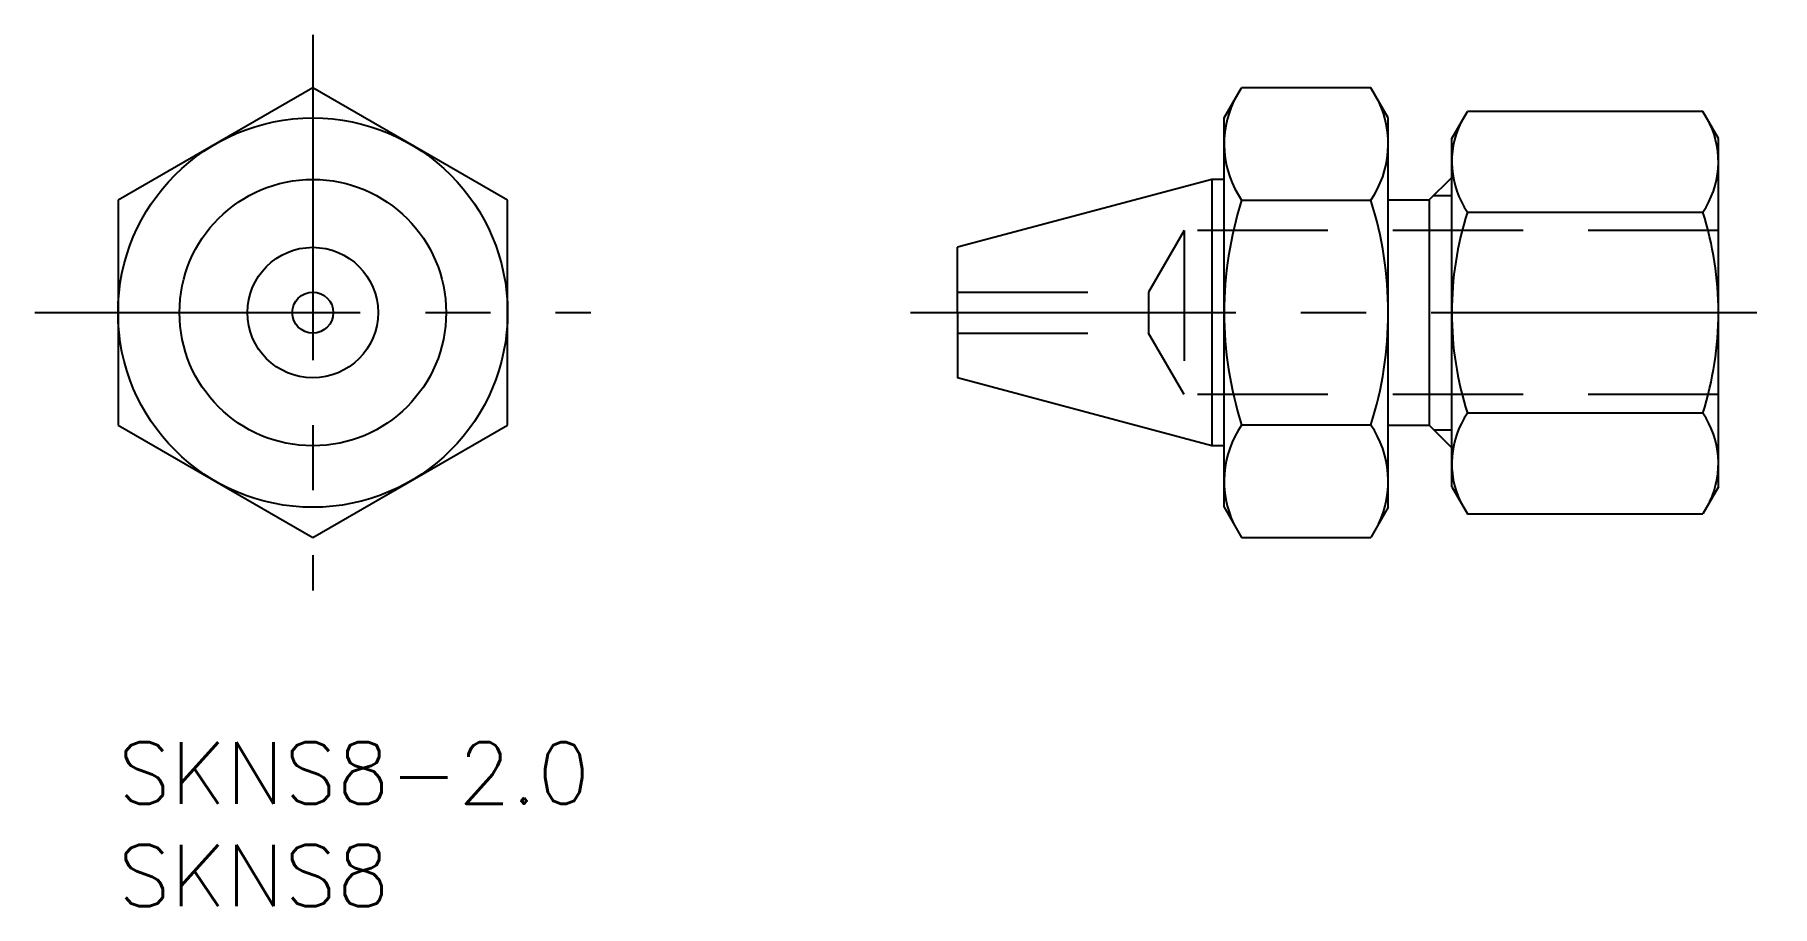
# Model space of a CAD drawing. Extents: x -4.1 to 80.7, y -8 to 34.5.
import ezdxf

# ---------------------------------------------------------------- set-up
doc = ezdxf.new("R2010")
doc.units = 0
doc.header["$LTSCALE"] = 0.5
doc.linetypes.add('CENTER', pattern=[50.8, 31.75, -6.35, 6.35, -6.35])
doc.linetypes.add('DASHED', pattern=[19.05, 12.7, -6.35])
for name, color, linetype in [('MSM_CENTER', 1, 'CENTER'), ('MSM_CONTINUOUS', 7, 'CONTINUOUS'), ('MSM_DASHED', 4, 'DASHED'), ('MSM_NARROW', 5, 'CONTINUOUS'), ('MSM_PART_NUMBER', 7, 'CONTINUOUS')]:
    doc.layers.add(name, color=color, linetype=linetype)
doc.styles.get("Standard").update_dxf_attribs({"font": 'txt.shx', "height": 3, "bigfont": 'bigfont.shx'})

# ---------------------------------------------------------------- blocks, each defined once
blk = doc.blocks.new('*U11')
at = {"layer": 'MSM_PART_NUMBER'}
blk.add_text('SKNS8-2.0', height=3, dxfattribs=at).set_placement((0, -3))
blk = doc.blocks.new('*U12')
at = {"layer": 'MSM_PART_NUMBER'}
blk.add_text('SKNS8', height=3, dxfattribs=at).set_placement((0, -8))

msp = doc.modelspace()

# ---------------------------------------------------------------- linework, layer by layer
at = {"layer": 'MSM_CENTER'}
for p, q in [((9.5, 34.53), (9.5, 7.41)), ((-4.06, 20.97), (23.06, 20.97)), ((38.64, 20.97), (80.672, 20.97))]:
    msp.add_line(p, q, dxfattribs=at)
at = {"layer": 'MSM_CONTINUOUS'}
for p, q in [((9.5, 31.939), (0, 26.454)), ((19, 26.454), (9.5, 31.939)), ((53.945, 30.47), (54.794, 31.939)), ((61.097, 31.939), (54.794, 31.939)), ((61.945, 30.47), (61.097, 31.939)), ((65.045, 29.47), (65.805, 30.785)), ((77.286, 30.785), (65.805, 30.785)), ((78.045, 29.47), (77.286, 30.785)), ((53.945, 11.47), (53.945, 30.47)), ((61.945, 11.47), (61.945, 30.47)), ((65.045, 12.47), (65.045, 29.47)), ((78.045, 12.47), (78.045, 29.47)), ((53.345, 27.47), (40.945, 24.155)), ((53.945, 27.47), (53.345, 27.47)), ((53.345, 27.47), (53.345, 14.47)), ((63.945, 26.47), (65.024, 27.548)), ((65.024, 27.548), (65.045, 27.548)), ((0, 26.454), (0, 15.485)), ((19, 15.485), (19, 26.454)), ((54.794, 26.454), (61.097, 26.454)), ((61.945, 26.47), (63.945, 26.47)), ((63.945, 26.47), (63.945, 15.47)), ((65.805, 25.877), (77.286, 25.877)), ((40.945, 20.97), (40.945, 24.155)), ((40.945, 20.97), (40.945, 17.784)), ((53.345, 14.47), (40.945, 17.784)), ((0, 15.485), (9.5, 10)), ((9.5, 10), (19, 15.485)), ((61.097, 15.485), (54.794, 15.485)), ((61.945, 15.47), (63.945, 15.47)), ((63.945, 15.47), (65.024, 14.391)), ((77.286, 16.062), (65.805, 16.062)), ((53.945, 14.47), (53.345, 14.47)), ((65.024, 14.391), (65.045, 14.391)), ((65.045, 12.47), (65.805, 11.155)), ((78.045, 12.47), (77.286, 11.155)), ((53.945, 11.47), (54.794, 10)), ((61.945, 11.47), (61.097, 10)), ((65.805, 11.155), (77.286, 11.155)), ((54.794, 10), (61.097, 10))]:
    msp.add_line(p, q, dxfattribs=at)
for radius in [9.5, 6.5, 3.185, 1]:
    msp.add_circle((9.5, 20.97), radius, dxfattribs=at)
for centre, radius, start, end in [((58.801, 29.197), 4.856, 154.38425, 214.38425), ((57.089, 29.197), 4.856, 325.61575, 25.61575), ((69.39, 28.331), 4.345, 154.38425, 214.38425), ((73.7, 28.331), 4.345, 325.61575, 25.61575), ((72.097, 20.97), 18.151, 162.41205, 197.58795), ((43.794, 20.97), 18.151, 342.41205, 17.58795), ((81.286, 20.97), 16.241, 162.41205, 197.58795), ((61.805, 20.97), 16.241, 342.41205, 17.58795), ((58.801, 12.742), 4.856, 145.61575, 205.61575), ((57.089, 12.742), 4.856, 334.38425, 34.38425), ((69.39, 13.608), 4.345, 145.61575, 205.61575), ((73.7, 13.608), 4.345, 334.38425, 34.38425)]:
    msp.add_arc(centre, radius, start, end, dxfattribs=at)
at = {"layer": 'MSM_DASHED'}
for p, q in [((51.985, 24.97), (50.253, 21.97)), ((78.045, 24.97), (51.985, 24.97)), ((51.985, 24.97), (51.985, 16.97)), ((40.945, 21.97), (50.253, 21.97)), ((50.253, 21.97), (50.253, 19.97)), ((40.945, 19.97), (50.253, 19.97)), ((51.985, 16.97), (50.253, 19.97)), ((78.045, 16.97), (51.985, 16.97))]:
    msp.add_line(p, q, dxfattribs=at)
at = {"layer": 'MSM_NARROW'}
for p, q in [((64.168, 26.692), (65.045, 26.692)), ((64.168, 15.247), (65.045, 15.247))]:
    msp.add_line(p, q, dxfattribs=at)

# ---------------------------------------------------------------- block references
at = {"layer": 'MSM_CONTINUOUS'}
for name in ['*U11', '*U12']:
    msp.add_blockref(name, (0, 0), dxfattribs=at)

doc.saveas('drawing.dxf')
